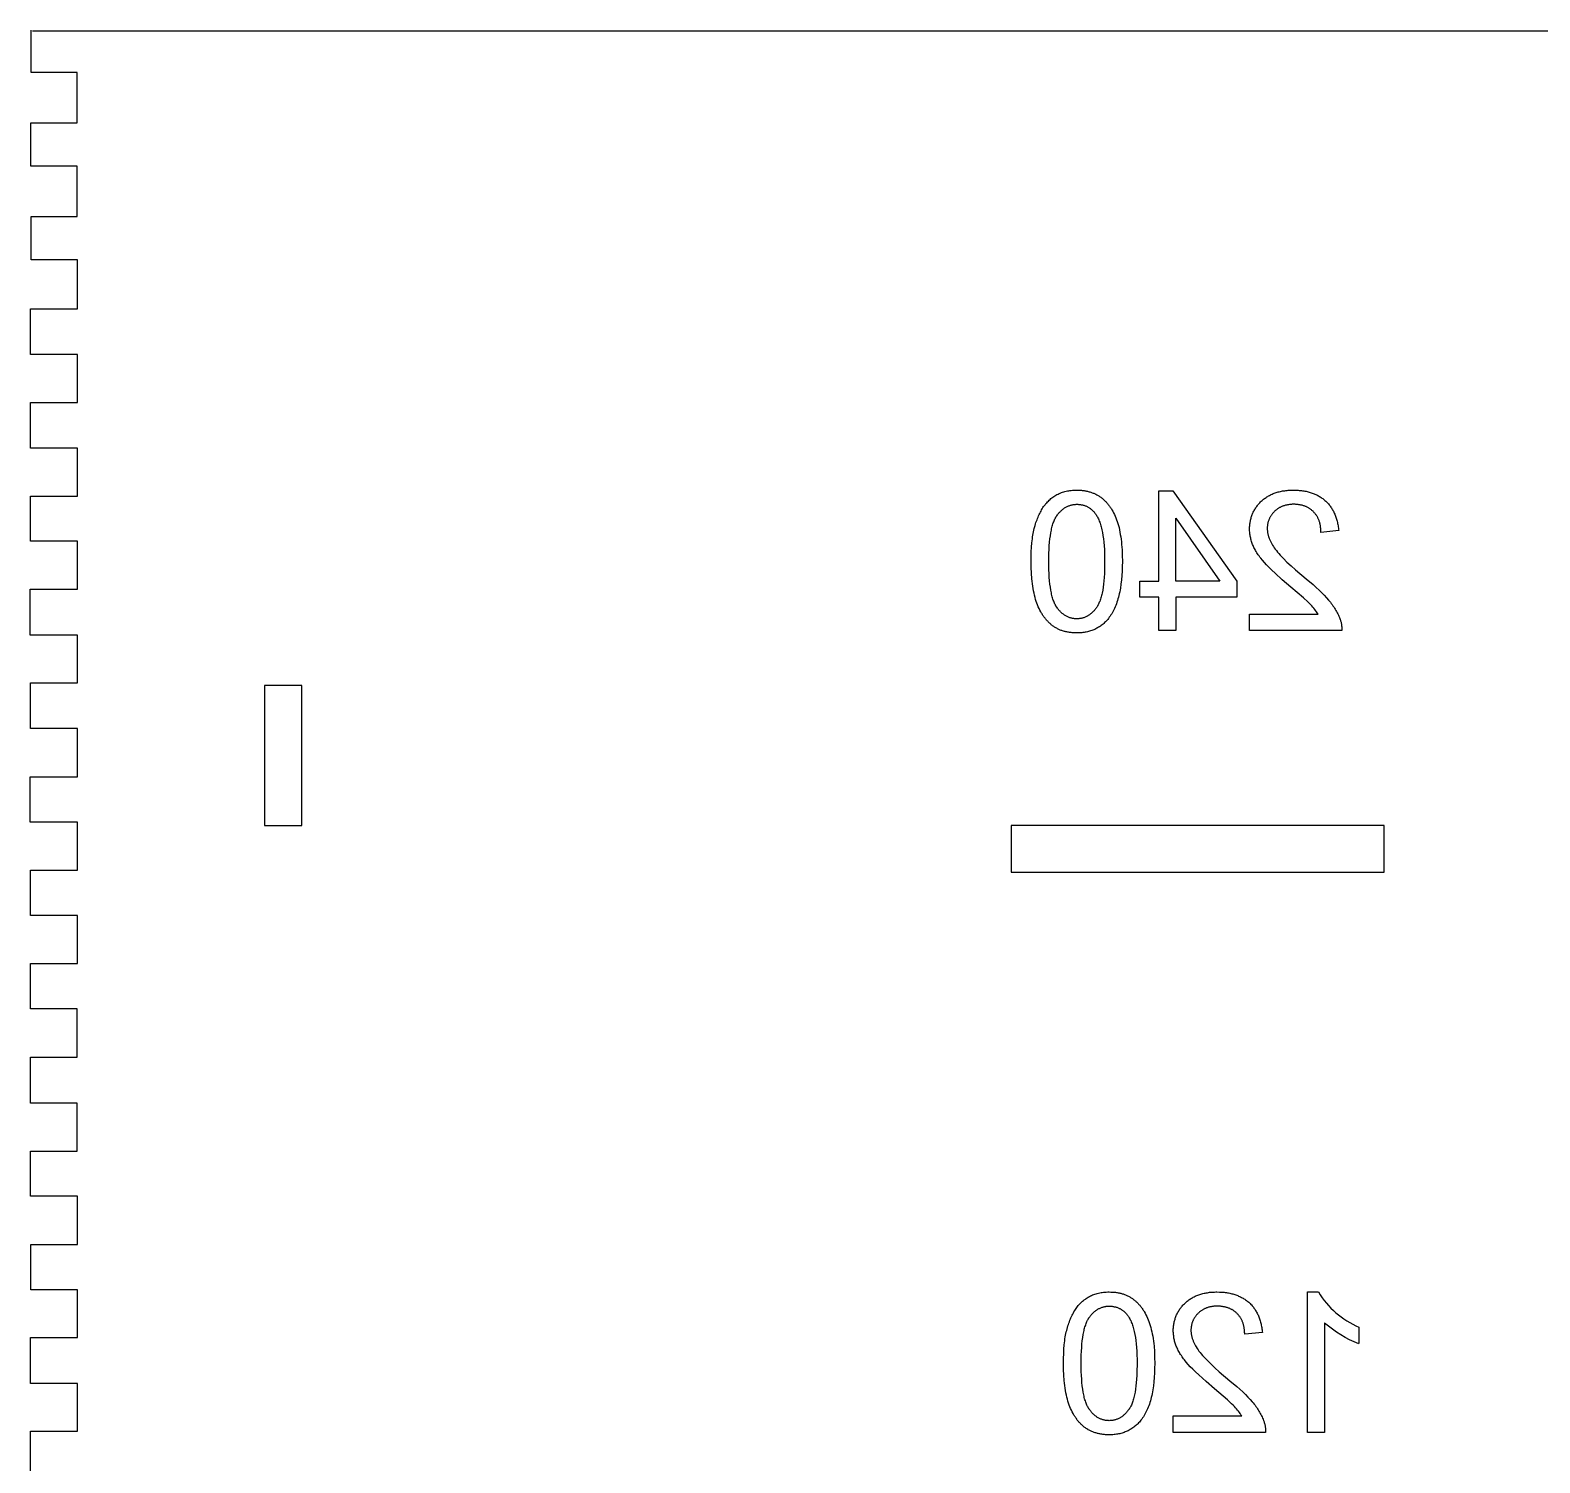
# Model space of a CAD drawing. Header units: millimetres. Extents: x -158 to 481, y -178 to 123.
# Drawn here: x -157.9 to 3.9, y -30.9 to 122.6 of the extents above; entities that cross this region are included whole.
import ezdxf

# ---------------------------------------------------------------- set-up
doc = ezdxf.new("R2010")
doc.units = ezdxf.units.MM
doc.layers.add('DEFAULT', color=7, linetype='Continuous')

msp = doc.modelspace()

# ---------------------------------------------------------------- linework, layer by layer
at = {"layer": 'DEFAULT'}
for p, q in [((-21, -27.66, 1.5), (-21, -12.61, 1.5)), ((-21, -12.61, 1.5), (-19.82, -12.61, 1.5)), ((-19.16, -15.94, 1.5), (-19.16, -27.66, 1.5)), ((-15.48, -16.38, 1.5), (-15.48, -18.15, 1.5)), ((-19.16, -27.66, 1.5), (-21, -27.66, 1.5))]:
    msp.add_line(p, q, dxfattribs=at)
for points in [[(-157.86, -32.47), (-157.86, -27.53), (-152.81, -27.53), (-152.81, -22.44), (-157.84, -22.44), (-157.84, -17.51), (-152.82, -17.51), (-152.82, -12.37), (-157.8, -12.37), (-157.8, -7.53), (-152.82, -7.53), (-152.82, -2.34), (-157.84, -2.34), (-157.84, 2.49), (-152.83, 2.49), (-152.83, 7.63), (-157.86, 7.63), (-157.86, 12.55), (-152.83, 12.55), (-152.83, 17.71), (-157.86, 17.71), (-157.86, 22.58), (-152.81, 22.58), (-152.81, 27.74), (-157.86, 27.74), (-157.86, 32.58), (-152.81, 32.58), (-152.81, 37.73), (-157.87, 37.73), (-157.87, 42.58), (-152.8, 42.58), (-152.8, 47.75), (-157.86, 47.75), (-157.86, 52.65), (-152.82, 52.65), (-152.82, 57.76), (-157.88, 57.76), (-157.88, 62.69), (-152.8, 62.69), (-152.8, 67.83), (-157.86, 67.83), (-157.86, 72.67), (-152.81, 72.67), (-152.81, 77.82), (-157.85, 77.82), (-157.85, 82.7), (-152.82, 82.7), (-152.82, 87.83), (-157.86, 87.83), (-157.86, 92.75), (-152.81, 92.75), (-152.81, 97.99), (-157.79, 97.99), (-157.79, 102.64), (-152.83, 102.64), (-152.83, 108.01), (-157.8, 108.01), (-157.8, 112.65), (-152.83, 112.65), (-152.83, 118.07), (-157.78, 118.07), (-157.78, 122.59)], [(97.19, 113.46), (92.34, 113.46), (92.34, 118.7), (97.32, 118.7), (97.31, 122.5), (-157.65, 122.5)]]:
    msp.add_lwpolyline(points, dxfattribs=at)
for points in [[(-40.83, 65.65), (-40.84, 65.13), (-40.86, 64.63), (-40.89, 64.15), (-40.93, 63.69), (-40.98, 63.24), (-41.04, 62.82), (-41.08, 62.61), (-41.12, 62.41), (-41.16, 62.21), (-41.2, 62.02), (-41.25, 61.83), (-41.3, 61.65), (-41.36, 61.47), (-41.41, 61.29), (-41.47, 61.12), (-41.53, 60.96), (-41.6, 60.8), (-41.67, 60.64), (-41.74, 60.49), (-41.81, 60.34), (-41.89, 60.2), (-41.97, 60.06), (-42.05, 59.93), (-42.14, 59.8), (-42.23, 59.68), (-42.32, 59.56), (-42.39, 59.46), (-42.47, 59.37), (-42.56, 59.28), (-42.64, 59.2), (-42.73, 59.11), (-42.81, 59.03), (-42.9, 58.95), (-42.99, 58.88), (-43.09, 58.81), (-43.18, 58.74), (-43.28, 58.67), (-43.38, 58.61), (-43.48, 58.55), (-43.58, 58.5), (-43.68, 58.44), (-43.79, 58.39), (-43.89, 58.35), (-44, 58.3), (-44.11, 58.26), (-44.23, 58.22), (-44.34, 58.19), (-44.46, 58.16), (-44.58, 58.13), (-44.7, 58.1), (-44.82, 58.08), (-44.94, 58.06), (-45.07, 58.04), (-45.19, 58.03), (-45.32, 58.02), (-45.45, 58.01), (-45.59, 58.01), (-45.72, 58.01), (-45.92, 58.01), (-46.02, 58.01), (-46.12, 58.02), (-46.22, 58.03), (-46.32, 58.04), (-46.41, 58.05), (-46.51, 58.06), (-46.6, 58.08), (-46.69, 58.09), (-46.79, 58.11), (-46.88, 58.13), (-46.97, 58.15), (-47.05, 58.17), (-47.14, 58.2), (-47.23, 58.23), (-47.31, 58.25), (-47.39, 58.28), (-47.48, 58.32), (-47.56, 58.35), (-47.64, 58.39), (-47.72, 58.42), (-47.79, 58.46), (-47.87, 58.5), (-47.95, 58.54), (-48.02, 58.59), (-48.1, 58.63), (-48.17, 58.68), (-48.24, 58.73), (-48.31, 58.78), (-48.38, 58.84), (-48.45, 58.89), (-48.51, 58.95), (-48.58, 59), (-48.64, 59.06), (-48.71, 59.12), (-48.77, 59.18), (-48.83, 59.25), (-48.89, 59.31), (-48.95, 59.38), (-49.01, 59.45), (-49.07, 59.51), (-49.12, 59.58), (-49.18, 59.66), (-49.23, 59.73), (-49.29, 59.8), (-49.34, 59.88), (-49.39, 59.96), (-49.44, 60.04), (-49.49, 60.12), (-49.58, 60.28), (-49.68, 60.45), (-49.76, 60.63), (-49.84, 60.81), (-49.92, 61), (-50, 61.19), (-50.07, 61.39), (-50.13, 61.6), (-50.19, 61.82), (-50.25, 62.04), (-50.3, 62.27), (-50.35, 62.51), (-50.4, 62.75), (-50.44, 63.01), (-50.47, 63.27), (-50.5, 63.54), (-50.53, 63.82), (-50.57, 64.4), (-50.6, 65.01), (-50.61, 65.65), (-50.6, 66.2), (-50.59, 66.71), (-50.56, 67.2), (-50.52, 67.65), (-50.48, 68.08), (-50.45, 68.29), (-50.42, 68.48), (-50.39, 68.67), (-50.35, 68.85), (-50.31, 69.03), (-50.27, 69.2), (-50.18, 69.52), (-50.14, 69.68), (-50.09, 69.83), (-50.04, 69.98), (-49.98, 70.13), (-49.93, 70.27), (-49.87, 70.41), (-49.81, 70.55), (-49.75, 70.68), (-49.69, 70.81), (-49.62, 70.94), (-49.55, 71.07), (-49.49, 71.19), (-49.41, 71.31), (-49.34, 71.43), (-49.27, 71.54), (-49.19, 71.65), (-49.11, 71.75), (-49.02, 71.86), (-48.94, 71.96), (-48.85, 72.05), (-48.76, 72.14), (-48.67, 72.23), (-48.57, 72.32), (-48.48, 72.4), (-48.38, 72.48), (-48.27, 72.56), (-48.17, 72.63), (-48.06, 72.7), (-47.95, 72.76), (-47.84, 72.83), (-47.72, 72.88), (-47.61, 72.94), (-47.49, 72.99), (-47.36, 73.04), (-47.24, 73.08), (-47.11, 73.12), (-46.98, 73.16), (-46.85, 73.19), (-46.72, 73.22), (-46.58, 73.24), (-46.45, 73.26), (-46.31, 73.28), (-46.16, 73.29), (-46.02, 73.3), (-45.87, 73.31), (-45.72, 73.31), (-45.52, 73.31), (-45.42, 73.3), (-45.32, 73.3), (-45.22, 73.29), (-45.13, 73.28), (-45.03, 73.27), (-44.94, 73.26), (-44.84, 73.24), (-44.75, 73.23), (-44.66, 73.21), (-44.57, 73.19), (-44.48, 73.17), (-44.4, 73.14), (-44.31, 73.12), (-44.22, 73.09), (-44.14, 73.06), (-44.06, 73.03), (-43.97, 73), (-43.89, 72.97), (-43.81, 72.93), (-43.74, 72.9), (-43.66, 72.86), (-43.58, 72.82), (-43.51, 72.78), (-43.43, 72.73), (-43.36, 72.69), (-43.28, 72.64), (-43.21, 72.59), (-43.14, 72.54), (-43.07, 72.49), (-43.01, 72.43), (-42.94, 72.38), (-42.87, 72.32), (-42.81, 72.26), (-42.75, 72.2), (-42.68, 72.14), (-42.62, 72.08), (-42.56, 72.01), (-42.5, 71.95), (-42.44, 71.88), (-42.38, 71.81), (-42.33, 71.74), (-42.27, 71.67), (-42.22, 71.6), (-42.16, 71.52), (-42.11, 71.45), (-42.06, 71.37), (-42.01, 71.29), (-41.96, 71.21), (-41.87, 71.04), (-41.77, 70.87), (-41.69, 70.7), (-41.6, 70.51), (-41.53, 70.33), (-41.45, 70.13), (-41.38, 69.93), (-41.31, 69.73), (-41.25, 69.51), (-41.19, 69.29), (-41.14, 69.06), (-41.09, 68.82), (-41.05, 68.57), (-41.01, 68.32), (-40.97, 68.05), (-40.94, 67.78), (-40.91, 67.5), (-40.87, 66.92), (-40.84, 66.3)], [(-35.09, 58.26), (-36.93, 58.26), (-36.93, 61.85), (-38.95, 61.85), (-38.95, 63.54), (-36.93, 63.54), (-36.93, 73.25), (-35.42, 73.25), (-28.58, 63.54), (-28.58, 61.85), (-35.09, 61.85)], [(-17.31, 58.26), (-27.21, 58.26), (-27.21, 60.03), (-19.86, 60.03), (-19.94, 60.15), (-20.03, 60.28), (-20.12, 60.4), (-20.21, 60.53), (-20.31, 60.65), (-20.41, 60.78), (-20.52, 60.9), (-20.64, 61.03), (-20.7, 61.09), (-20.78, 61.16), (-20.95, 61.33), (-21.41, 61.75), (-22.77, 62.91), (-23.69, 63.71), (-24.47, 64.41), (-24.8, 64.73), (-25.11, 65.03), (-25.37, 65.3), (-25.6, 65.55), (-25.81, 65.79), (-26, 66.03), (-26.09, 66.14), (-26.18, 66.26), (-26.26, 66.37), (-26.34, 66.49), (-26.41, 66.6), (-26.48, 66.72), (-26.55, 66.83), (-26.61, 66.94), (-26.67, 67.05), (-26.73, 67.16), (-26.78, 67.27), (-26.83, 67.38), (-26.87, 67.49), (-26.91, 67.6), (-26.95, 67.71), (-26.99, 67.82), (-27.02, 67.93), (-27.05, 68.04), (-27.08, 68.15), (-27.1, 68.26), (-27.12, 68.37), (-27.14, 68.48), (-27.16, 68.59), (-27.17, 68.7), (-27.18, 68.81), (-27.19, 68.93), (-27.19, 69.04), (-27.19, 69.15), (-27.19, 69.26), (-27.19, 69.37), (-27.18, 69.48), (-27.17, 69.58), (-27.16, 69.69), (-27.15, 69.79), (-27.13, 69.9), (-27.11, 70), (-27.09, 70.1), (-27.07, 70.2), (-27.04, 70.3), (-27.02, 70.4), (-26.99, 70.49), (-26.95, 70.59), (-26.92, 70.68), (-26.88, 70.78), (-26.84, 70.87), (-26.8, 70.96), (-26.75, 71.05), (-26.7, 71.14), (-26.65, 71.23), (-26.6, 71.31), (-26.54, 71.4), (-26.49, 71.48), (-26.43, 71.56), (-26.36, 71.65), (-26.3, 71.73), (-26.23, 71.81), (-26.16, 71.89), (-26.09, 71.96), (-26.01, 72.04), (-25.94, 72.12), (-25.86, 72.19), (-25.78, 72.26), (-25.69, 72.33), (-25.61, 72.4), (-25.52, 72.46), (-25.43, 72.52), (-25.34, 72.58), (-25.25, 72.64), (-25.16, 72.69), (-25.06, 72.75), (-24.96, 72.8), (-24.87, 72.84), (-24.77, 72.89), (-24.66, 72.93), (-24.56, 72.97), (-24.45, 73.01), (-24.35, 73.05), (-24.24, 73.08), (-24.13, 73.11), (-24.01, 73.14), (-23.9, 73.17), (-23.78, 73.2), (-23.66, 73.22), (-23.54, 73.24), (-23.42, 73.25), (-23.3, 73.27), (-23.17, 73.28), (-23.05, 73.29), (-22.92, 73.3), (-22.79, 73.31), (-22.65, 73.31), (-22.52, 73.31), (-22.26, 73.31), (-22.13, 73.3), (-22, 73.29), (-21.87, 73.28), (-21.75, 73.27), (-21.63, 73.26), (-21.51, 73.24), (-21.39, 73.22), (-21.27, 73.2), (-21.15, 73.18), (-21.04, 73.16), (-20.93, 73.13), (-20.82, 73.1), (-20.71, 73.07), (-20.6, 73.03), (-20.5, 73), (-20.39, 72.96), (-20.29, 72.92), (-20.19, 72.88), (-20.09, 72.83), (-19.99, 72.79), (-19.9, 72.74), (-19.8, 72.69), (-19.71, 72.63), (-19.62, 72.58), (-19.53, 72.52), (-19.45, 72.46), (-19.36, 72.4), (-19.28, 72.34), (-19.2, 72.27), (-19.12, 72.2), (-19.04, 72.13), (-18.96, 72.06), (-18.89, 71.99), (-18.82, 71.91), (-18.75, 71.83), (-18.68, 71.75), (-18.61, 71.67), (-18.55, 71.58), (-18.49, 71.5), (-18.43, 71.41), (-18.37, 71.32), (-18.32, 71.23), (-18.26, 71.13), (-18.21, 71.04), (-18.16, 70.94), (-18.12, 70.84), (-18.07, 70.74), (-18.03, 70.64), (-17.99, 70.53), (-17.95, 70.42), (-17.91, 70.31), (-17.88, 70.2), (-17.85, 70.09), (-17.82, 69.97), (-17.79, 69.85), (-17.76, 69.73), (-17.74, 69.61), (-17.72, 69.49), (-17.7, 69.36), (-17.68, 69.24), (-17.67, 69.11), (-17.65, 68.98), (-19.55, 68.78), (-19.55, 68.87), (-19.55, 68.96), (-19.55, 69.04), (-19.56, 69.13), (-19.57, 69.21), (-19.58, 69.29), (-19.59, 69.37), (-19.6, 69.45), (-19.61, 69.53), (-19.63, 69.6), (-19.65, 69.68), (-19.66, 69.75), (-19.68, 69.83), (-19.7, 69.9), (-19.73, 69.97), (-19.75, 70.04), (-19.78, 70.11), (-19.81, 70.18), (-19.83, 70.24), (-19.87, 70.31), (-19.9, 70.37), (-19.93, 70.43), (-19.97, 70.49), (-20, 70.55), (-20.04, 70.61), (-20.08, 70.67), (-20.12, 70.73), (-20.17, 70.78), (-20.21, 70.84), (-20.26, 70.89), (-20.3, 70.94), (-20.35, 70.99), (-20.4, 71.04), (-20.45, 71.09), (-20.51, 71.13), (-20.56, 71.18), (-20.62, 71.22), (-20.67, 71.26), (-20.73, 71.3), (-20.79, 71.34), (-20.84, 71.38), (-20.9, 71.41), (-20.96, 71.44), (-21.03, 71.48), (-21.09, 71.51), (-21.15, 71.54), (-21.22, 71.56), (-21.28, 71.59), (-21.35, 71.61), (-21.42, 71.64), (-21.49, 71.66), (-21.56, 71.68), (-21.63, 71.69), (-21.7, 71.71), (-21.77, 71.73), (-21.85, 71.74), (-21.92, 71.75), (-22, 71.76), (-22.08, 71.77), (-22.16, 71.78), (-22.24, 71.78), (-22.32, 71.79), (-22.4, 71.79), (-22.48, 71.79), (-22.56, 71.79), (-22.64, 71.79), (-22.71, 71.78), (-22.79, 71.78), (-22.86, 71.77), (-22.93, 71.76), (-23.01, 71.75), (-23.08, 71.74), (-23.15, 71.73), (-23.22, 71.71), (-23.29, 71.7), (-23.36, 71.68), (-23.42, 71.66), (-23.49, 71.64), (-23.55, 71.62), (-23.62, 71.6), (-23.68, 71.58), (-23.74, 71.55), (-23.81, 71.52), (-23.87, 71.49), (-23.93, 71.46), (-23.98, 71.43), (-24.04, 71.4), (-24.1, 71.37), (-24.15, 71.33), (-24.21, 71.29), (-24.26, 71.25), (-24.32, 71.21), (-24.37, 71.17), (-24.42, 71.13), (-24.47, 71.08), (-24.52, 71.04), (-24.57, 70.99), (-24.61, 70.94), (-24.66, 70.89), (-24.7, 70.84), (-24.75, 70.79), (-24.79, 70.74), (-24.82, 70.69), (-24.86, 70.64), (-24.9, 70.59), (-24.93, 70.53), (-24.97, 70.48), (-25, 70.42), (-25.03, 70.37), (-25.05, 70.31), (-25.08, 70.26), (-25.11, 70.2), (-25.13, 70.14), (-25.15, 70.08), (-25.17, 70.02), (-25.19, 69.96), (-25.21, 69.9), (-25.23, 69.84), (-25.24, 69.78), (-25.25, 69.72), (-25.26, 69.65), (-25.27, 69.59), (-25.28, 69.52), (-25.29, 69.46), (-25.3, 69.39), (-25.3, 69.33), (-25.3, 69.26), (-25.3, 69.19), (-25.3, 69.13), (-25.3, 69.06), (-25.29, 68.99), (-25.29, 68.93), (-25.28, 68.86), (-25.27, 68.8), (-25.26, 68.73), (-25.25, 68.66), (-25.23, 68.59), (-25.22, 68.53), (-25.2, 68.46), (-25.18, 68.39), (-25.16, 68.32), (-25.14, 68.25), (-25.11, 68.19), (-25.09, 68.12), (-25.06, 68.05), (-25.03, 67.98), (-25, 67.91), (-24.97, 67.84), (-24.93, 67.77), (-24.9, 67.7), (-24.82, 67.55), (-24.73, 67.41), (-24.64, 67.27), (-24.55, 67.12), (-24.44, 66.98), (-24.33, 66.83), (-24.2, 66.67), (-24.07, 66.51), (-23.91, 66.34), (-23.75, 66.16), (-23.58, 65.98), (-23.19, 65.6), (-22.75, 65.19), (-22.26, 64.75), (-21.14, 63.8), (-20.4, 63.18), (-20.06, 62.88), (-19.75, 62.59), (-19.46, 62.31), (-19.2, 62.04), (-18.95, 61.78), (-18.73, 61.53), (-18.63, 61.41), (-18.53, 61.29), (-18.44, 61.16), (-18.34, 61.04), (-18.26, 60.92), (-18.17, 60.79), (-18.09, 60.67), (-18.01, 60.54), (-17.94, 60.42), (-17.87, 60.29), (-17.8, 60.17), (-17.74, 60.04), (-17.68, 59.92), (-17.62, 59.79), (-17.57, 59.67), (-17.52, 59.54), (-17.49, 59.46), (-17.47, 59.38), (-17.44, 59.31), (-17.42, 59.23), (-17.4, 59.15), (-17.38, 59.07), (-17.36, 58.99), (-17.35, 58.91), (-17.34, 58.83), (-17.33, 58.75), (-17.32, 58.67), (-17.31, 58.59), (-17.31, 58.51), (-17.3, 58.43), (-17.3, 58.34)], [(-42.73, 65.65), (-42.74, 64.77), (-42.76, 64.36), (-42.78, 63.96), (-42.81, 63.59), (-42.85, 63.23), (-42.89, 62.9), (-42.94, 62.58), (-43, 62.28), (-43.03, 62.14), (-43.06, 62), (-43.1, 61.87), (-43.13, 61.75), (-43.17, 61.62), (-43.21, 61.51), (-43.25, 61.39), (-43.3, 61.29), (-43.34, 61.18), (-43.39, 61.08), (-43.41, 61.04), (-43.43, 60.99), (-43.46, 60.95), (-43.48, 60.9), (-43.51, 60.86), (-43.54, 60.82), (-43.56, 60.78), (-43.59, 60.74), (-43.64, 60.67), (-43.7, 60.59), (-43.75, 60.52), (-43.81, 60.45), (-43.87, 60.39), (-43.93, 60.33), (-43.99, 60.26), (-44.05, 60.21), (-44.11, 60.15), (-44.17, 60.1), (-44.23, 60.04), (-44.29, 60), (-44.36, 59.95), (-44.42, 59.91), (-44.49, 59.86), (-44.55, 59.82), (-44.62, 59.79), (-44.69, 59.75), (-44.76, 59.72), (-44.83, 59.69), (-44.9, 59.66), (-44.97, 59.64), (-45.04, 59.62), (-45.11, 59.59), (-45.19, 59.58), (-45.26, 59.56), (-45.33, 59.55), (-45.41, 59.54), (-45.49, 59.53), (-45.56, 59.52), (-45.64, 59.52), (-45.72, 59.52), (-45.8, 59.52), (-45.88, 59.52), (-45.96, 59.53), (-46.03, 59.54), (-46.11, 59.55), (-46.18, 59.56), (-46.26, 59.58), (-46.33, 59.6), (-46.4, 59.62), (-46.47, 59.64), (-46.55, 59.66), (-46.62, 59.69), (-46.68, 59.72), (-46.75, 59.75), (-46.82, 59.79), (-46.89, 59.83), (-46.95, 59.86), (-47.02, 59.91), (-47.08, 59.95), (-47.15, 60), (-47.21, 60.05), (-47.27, 60.1), (-47.34, 60.15), (-47.4, 60.21), (-47.46, 60.27), (-47.51, 60.33), (-47.57, 60.39), (-47.63, 60.46), (-47.69, 60.53), (-47.74, 60.6), (-47.8, 60.67), (-47.85, 60.75), (-47.88, 60.78), (-47.91, 60.82), (-47.93, 60.87), (-47.96, 60.91), (-47.98, 60.95), (-48.01, 61), (-48.03, 61.04), (-48.06, 61.09), (-48.1, 61.19), (-48.15, 61.29), (-48.19, 61.4), (-48.23, 61.51), (-48.27, 61.63), (-48.31, 61.75), (-48.34, 61.88), (-48.38, 62.01), (-48.41, 62.15), (-48.44, 62.29), (-48.5, 62.59), (-48.55, 62.9), (-48.6, 63.24), (-48.63, 63.59), (-48.66, 63.97), (-48.69, 64.36), (-48.7, 64.77), (-48.72, 65.65), (-48.7, 66.54), (-48.69, 66.95), (-48.66, 67.35), (-48.63, 67.72), (-48.6, 68.08), (-48.55, 68.42), (-48.5, 68.73), (-48.44, 69.03), (-48.41, 69.17), (-48.38, 69.31), (-48.34, 69.44), (-48.31, 69.57), (-48.27, 69.69), (-48.23, 69.81), (-48.19, 69.92), (-48.15, 70.03), (-48.1, 70.13), (-48.06, 70.23), (-48.03, 70.28), (-48.01, 70.32), (-47.98, 70.37), (-47.96, 70.41), (-47.93, 70.45), (-47.91, 70.49), (-47.88, 70.53), (-47.85, 70.57), (-47.8, 70.65), (-47.74, 70.72), (-47.69, 70.79), (-47.63, 70.86), (-47.57, 70.92), (-47.51, 70.99), (-47.45, 71.05), (-47.39, 71.1), (-47.33, 71.16), (-47.27, 71.21), (-47.21, 71.26), (-47.15, 71.31), (-47.08, 71.36), (-47.02, 71.4), (-46.95, 71.44), (-46.88, 71.48), (-46.82, 71.52), (-46.75, 71.56), (-46.68, 71.59), (-46.61, 71.62), (-46.54, 71.64), (-46.46, 71.67), (-46.39, 71.69), (-46.32, 71.71), (-46.24, 71.73), (-46.17, 71.75), (-46.09, 71.76), (-46.02, 71.77), (-45.94, 71.78), (-45.86, 71.78), (-45.78, 71.79), (-45.7, 71.79), (-45.62, 71.79), (-45.54, 71.78), (-45.47, 71.78), (-45.39, 71.77), (-45.32, 71.76), (-45.24, 71.75), (-45.17, 71.74), (-45.1, 71.72), (-45.03, 71.7), (-44.96, 71.68), (-44.89, 71.66), (-44.82, 71.64), (-44.75, 71.61), (-44.69, 71.58), (-44.62, 71.55), (-44.56, 71.52), (-44.5, 71.49), (-44.44, 71.45), (-44.38, 71.41), (-44.32, 71.37), (-44.26, 71.33), (-44.2, 71.28), (-44.14, 71.23), (-44.09, 71.18), (-44.03, 71.13), (-43.98, 71.08), (-43.93, 71.02), (-43.87, 70.97), (-43.82, 70.91), (-43.77, 70.84), (-43.72, 70.78), (-43.68, 70.71), (-43.65, 70.67), (-43.62, 70.63), (-43.59, 70.58), (-43.56, 70.53), (-43.51, 70.44), (-43.45, 70.34), (-43.4, 70.23), (-43.35, 70.12), (-43.31, 70), (-43.26, 69.88), (-43.22, 69.76), (-43.17, 69.63), (-43.13, 69.5), (-43.1, 69.36), (-43.06, 69.22), (-43.03, 69.07), (-42.96, 68.76), (-42.91, 68.44), (-42.86, 68.1), (-42.82, 67.73), (-42.78, 67.35), (-42.76, 66.96), (-42.74, 66.54), (-42.73, 66.11)], [(-35.09, 63.54), (-35.09, 70.3), (-30.39, 63.54)], [(-37.36, -20.27), (-37.37, -20.79), (-37.39, -21.29), (-37.42, -21.77), (-37.46, -22.24), (-37.51, -22.68), (-37.57, -23.11), (-37.61, -23.31), (-37.65, -23.52), (-37.69, -23.71), (-37.74, -23.91), (-37.78, -24.09), (-37.83, -24.28), (-37.89, -24.46), (-37.94, -24.63), (-38, -24.8), (-38.07, -24.97), (-38.13, -25.13), (-38.2, -25.28), (-38.27, -25.43), (-38.34, -25.58), (-38.42, -25.72), (-38.5, -25.86), (-38.58, -25.99), (-38.67, -26.12), (-38.76, -26.25), (-38.85, -26.36), (-38.93, -26.46), (-39.01, -26.55), (-39.09, -26.64), (-39.17, -26.73), (-39.26, -26.81), (-39.34, -26.89), (-39.43, -26.97), (-39.52, -27.04), (-39.62, -27.12), (-39.71, -27.18), (-39.81, -27.25), (-39.91, -27.31), (-40.01, -27.37), (-40.11, -27.43), (-40.21, -27.48), (-40.32, -27.53), (-40.42, -27.58), (-40.53, -27.62), (-40.64, -27.66), (-40.76, -27.7), (-40.87, -27.74), (-40.99, -27.77), (-41.11, -27.8), (-41.23, -27.82), (-41.35, -27.84), (-41.47, -27.86), (-41.6, -27.88), (-41.72, -27.89), (-41.85, -27.91), (-41.98, -27.91), (-42.12, -27.92), (-42.25, -27.92), (-42.46, -27.92), (-42.56, -27.91), (-42.65, -27.91), (-42.75, -27.9), (-42.85, -27.89), (-42.94, -27.88), (-43.04, -27.86), (-43.13, -27.85), (-43.23, -27.83), (-43.32, -27.81), (-43.41, -27.79), (-43.5, -27.77), (-43.58, -27.75), (-43.67, -27.72), (-43.76, -27.7), (-43.84, -27.67), (-43.92, -27.64), (-44.01, -27.61), (-44.09, -27.57), (-44.17, -27.54), (-44.25, -27.5), (-44.33, -27.46), (-44.4, -27.42), (-44.48, -27.38), (-44.55, -27.34), (-44.63, -27.29), (-44.7, -27.24), (-44.77, -27.19), (-44.84, -27.14), (-44.91, -27.09), (-44.98, -27.03), (-45.04, -26.98), (-45.11, -26.92), (-45.17, -26.86), (-45.24, -26.8), (-45.3, -26.74), (-45.36, -26.68), (-45.42, -26.61), (-45.48, -26.55), (-45.54, -26.48), (-45.6, -26.41), (-45.66, -26.34), (-45.71, -26.27), (-45.76, -26.19), (-45.82, -26.12), (-45.87, -26.04), (-45.92, -25.97), (-45.97, -25.89), (-46.02, -25.81), (-46.12, -25.64), (-46.21, -25.47), (-46.29, -25.29), (-46.38, -25.11), (-46.45, -24.92), (-46.53, -24.73), (-46.6, -24.53), (-46.66, -24.32), (-46.72, -24.11), (-46.78, -23.89), (-46.83, -23.66), (-46.88, -23.42), (-46.93, -23.17), (-46.97, -22.92), (-47, -22.65), (-47.04, -22.38), (-47.06, -22.11), (-47.11, -21.53), (-47.13, -20.91), (-47.14, -20.27), (-47.13, -19.73), (-47.12, -19.21), (-47.09, -18.73), (-47.06, -18.27), (-47.01, -17.84), (-46.98, -17.64), (-46.95, -17.44), (-46.92, -17.25), (-46.88, -17.07), (-46.84, -16.9), (-46.8, -16.73), (-46.71, -16.41), (-46.67, -16.25), (-46.62, -16.1), (-46.57, -15.95), (-46.51, -15.8), (-46.46, -15.65), (-46.4, -15.51), (-46.34, -15.38), (-46.28, -15.24), (-46.22, -15.11), (-46.15, -14.98), (-46.08, -14.86), (-46.02, -14.73), (-45.94, -14.61), (-45.87, -14.5), (-45.8, -14.39), (-45.72, -14.28), (-45.64, -14.17), (-45.56, -14.07), (-45.47, -13.97), (-45.38, -13.87), (-45.29, -13.78), (-45.2, -13.69), (-45.1, -13.61), (-45.01, -13.52), (-44.91, -13.44), (-44.8, -13.37), (-44.7, -13.3), (-44.59, -13.23), (-44.48, -13.16), (-44.37, -13.1), (-44.25, -13.04), (-44.14, -12.98), (-44.02, -12.93), (-43.89, -12.89), (-43.77, -12.84), (-43.64, -12.8), (-43.52, -12.77), (-43.38, -12.73), (-43.25, -12.71), (-43.12, -12.68), (-42.98, -12.66), (-42.84, -12.64), (-42.69, -12.63), (-42.55, -12.62), (-42.4, -12.61), (-42.25, -12.61), (-42.05, -12.62), (-41.95, -12.62), (-41.85, -12.63), (-41.75, -12.63), (-41.66, -12.64), (-41.56, -12.65), (-41.47, -12.67), (-41.38, -12.68), (-41.28, -12.7), (-41.19, -12.72), (-41.1, -12.74), (-41.01, -12.76), (-40.93, -12.78), (-40.84, -12.81), (-40.76, -12.83), (-40.67, -12.86), (-40.59, -12.89), (-40.51, -12.92), (-40.42, -12.96), (-40.34, -12.99), (-40.27, -13.03), (-40.19, -13.07), (-40.11, -13.11), (-40.04, -13.15), (-39.96, -13.19), (-39.89, -13.24), (-39.82, -13.29), (-39.74, -13.33), (-39.67, -13.39), (-39.61, -13.44), (-39.54, -13.49), (-39.47, -13.55), (-39.4, -13.6), (-39.34, -13.66), (-39.28, -13.72), (-39.21, -13.78), (-39.15, -13.85), (-39.09, -13.91), (-39.03, -13.98), (-38.97, -14.04), (-38.91, -14.11), (-38.86, -14.18), (-38.8, -14.26), (-38.75, -14.33), (-38.7, -14.4), (-38.64, -14.48), (-38.59, -14.56), (-38.54, -14.64), (-38.49, -14.72), (-38.4, -14.88), (-38.31, -15.05), (-38.22, -15.23), (-38.14, -15.41), (-38.06, -15.6), (-37.98, -15.79), (-37.91, -15.99), (-37.85, -16.2), (-37.78, -16.41), (-37.73, -16.64), (-37.67, -16.87), (-37.62, -17.11), (-37.58, -17.35), (-37.54, -17.61), (-37.5, -17.87), (-37.47, -18.14), (-37.44, -18.42), (-37.4, -19.01), (-37.37, -19.62)], [(-25.48, -27.66), (-35.39, -27.66), (-35.39, -25.89), (-28.04, -25.89), (-28.12, -25.77), (-28.2, -25.64), (-28.29, -25.52), (-28.39, -25.39), (-28.49, -25.27), (-28.59, -25.15), (-28.7, -25.02), (-28.82, -24.9), (-28.88, -24.83), (-28.95, -24.76), (-29.13, -24.59), (-29.58, -24.18), (-30.94, -23.01), (-31.86, -22.22), (-32.64, -21.51), (-32.98, -21.19), (-33.28, -20.9), (-33.55, -20.62), (-33.78, -20.37), (-33.99, -20.13), (-34.18, -19.9), (-34.27, -19.78), (-34.35, -19.67), (-34.43, -19.55), (-34.51, -19.43), (-34.59, -19.32), (-34.66, -19.21), (-34.72, -19.1), (-34.79, -18.98), (-34.85, -18.87), (-34.9, -18.76), (-34.95, -18.65), (-35, -18.54), (-35.05, -18.43), (-35.09, -18.33), (-35.13, -18.22), (-35.16, -18.11), (-35.2, -18), (-35.23, -17.89), (-35.25, -17.78), (-35.28, -17.67), (-35.3, -17.56), (-35.32, -17.44), (-35.33, -17.33), (-35.35, -17.22), (-35.36, -17.11), (-35.36, -17), (-35.37, -16.89), (-35.37, -16.77), (-35.37, -16.66), (-35.37, -16.56), (-35.36, -16.45), (-35.35, -16.34), (-35.34, -16.24), (-35.33, -16.13), (-35.31, -16.03), (-35.29, -15.93), (-35.27, -15.82), (-35.25, -15.72), (-35.22, -15.63), (-35.19, -15.53), (-35.16, -15.43), (-35.13, -15.34), (-35.09, -15.24), (-35.06, -15.15), (-35.02, -15.06), (-34.97, -14.97), (-34.93, -14.88), (-34.88, -14.79), (-34.83, -14.7), (-34.78, -14.61), (-34.72, -14.53), (-34.66, -14.44), (-34.6, -14.36), (-34.54, -14.28), (-34.48, -14.2), (-34.41, -14.12), (-34.34, -14.04), (-34.27, -13.96), (-34.19, -13.88), (-34.11, -13.81), (-34.03, -13.74), (-33.95, -13.66), (-33.87, -13.59), (-33.78, -13.53), (-33.7, -13.46), (-33.61, -13.4), (-33.52, -13.34), (-33.43, -13.29), (-33.33, -13.23), (-33.24, -13.18), (-33.14, -13.13), (-33.04, -13.08), (-32.94, -13.03), (-32.84, -12.99), (-32.74, -12.95), (-32.63, -12.91), (-32.52, -12.88), (-32.41, -12.84), (-32.3, -12.81), (-32.19, -12.78), (-32.07, -12.75), (-31.96, -12.73), (-31.84, -12.71), (-31.72, -12.69), (-31.6, -12.67), (-31.48, -12.65), (-31.35, -12.64), (-31.22, -12.63), (-31.09, -12.62), (-30.96, -12.62), (-30.83, -12.61), (-30.7, -12.61), (-30.43, -12.62), (-30.3, -12.62), (-30.18, -12.63), (-30.05, -12.64), (-29.93, -12.65), (-29.8, -12.67), (-29.68, -12.68), (-29.56, -12.7), (-29.45, -12.72), (-29.33, -12.74), (-29.22, -12.77), (-29.1, -12.8), (-28.99, -12.82), (-28.89, -12.86), (-28.78, -12.89), (-28.67, -12.93), (-28.57, -12.96), (-28.47, -13), (-28.37, -13.05), (-28.27, -13.09), (-28.17, -13.14), (-28.07, -13.19), (-27.98, -13.24), (-27.89, -13.29), (-27.8, -13.34), (-27.71, -13.4), (-27.62, -13.46), (-27.54, -13.52), (-27.45, -13.59), (-27.37, -13.65), (-27.29, -13.72), (-27.21, -13.79), (-27.14, -13.86), (-27.06, -13.94), (-26.99, -14.01), (-26.92, -14.09), (-26.86, -14.17), (-26.79, -14.26), (-26.73, -14.34), (-26.66, -14.43), (-26.61, -14.51), (-26.55, -14.6), (-26.49, -14.7), (-26.44, -14.79), (-26.39, -14.89), (-26.34, -14.98), (-26.29, -15.08), (-26.25, -15.18), (-26.21, -15.29), (-26.17, -15.39), (-26.13, -15.5), (-26.09, -15.61), (-26.06, -15.72), (-26.02, -15.84), (-25.99, -15.95), (-25.97, -16.07), (-25.94, -16.19), (-25.92, -16.31), (-25.9, -16.43), (-25.88, -16.56), (-25.86, -16.69), (-25.84, -16.82), (-25.83, -16.95), (-27.72, -17.14), (-27.72, -17.05), (-27.73, -16.97), (-27.73, -16.88), (-27.74, -16.8), (-27.74, -16.72), (-27.75, -16.63), (-27.76, -16.55), (-27.78, -16.47), (-27.79, -16.4), (-27.81, -16.32), (-27.82, -16.24), (-27.84, -16.17), (-27.86, -16.1), (-27.88, -16.02), (-27.9, -15.95), (-27.93, -15.88), (-27.96, -15.82), (-27.98, -15.75), (-28.01, -15.68), (-28.04, -15.62), (-28.07, -15.55), (-28.11, -15.49), (-28.14, -15.43), (-28.18, -15.37), (-28.22, -15.31), (-28.26, -15.25), (-28.3, -15.2), (-28.34, -15.14), (-28.39, -15.09), (-28.43, -15.04), (-28.48, -14.98), (-28.53, -14.93), (-28.58, -14.88), (-28.63, -14.84), (-28.68, -14.79), (-28.74, -14.75), (-28.79, -14.7), (-28.85, -14.66), (-28.9, -14.62), (-28.96, -14.58), (-29.02, -14.55), (-29.08, -14.51), (-29.14, -14.48), (-29.2, -14.45), (-29.27, -14.42), (-29.33, -14.39), (-29.39, -14.36), (-29.46, -14.34), (-29.53, -14.31), (-29.6, -14.29), (-29.66, -14.27), (-29.73, -14.25), (-29.81, -14.23), (-29.88, -14.21), (-29.95, -14.2), (-30.03, -14.19), (-30.1, -14.17), (-30.18, -14.16), (-30.25, -14.16), (-30.33, -14.15), (-30.41, -14.14), (-30.49, -14.14), (-30.57, -14.14), (-30.66, -14.14), (-30.73, -14.14), (-30.81, -14.14), (-30.89, -14.14), (-30.96, -14.15), (-31.04, -14.15), (-31.11, -14.16), (-31.18, -14.17), (-31.26, -14.18), (-31.33, -14.2), (-31.4, -14.21), (-31.47, -14.22), (-31.53, -14.24), (-31.6, -14.26), (-31.67, -14.28), (-31.73, -14.3), (-31.8, -14.32), (-31.86, -14.35), (-31.92, -14.37), (-31.98, -14.4), (-32.04, -14.43), (-32.1, -14.46), (-32.16, -14.49), (-32.22, -14.52), (-32.28, -14.56), (-32.33, -14.59), (-32.39, -14.63), (-32.44, -14.67), (-32.49, -14.71), (-32.55, -14.75), (-32.6, -14.8), (-32.65, -14.84), (-32.7, -14.89), (-32.74, -14.93), (-32.79, -14.98), (-32.84, -15.03), (-32.88, -15.08), (-32.92, -15.13), (-32.96, -15.18), (-33, -15.23), (-33.04, -15.28), (-33.07, -15.34), (-33.11, -15.39), (-33.14, -15.44), (-33.17, -15.5), (-33.2, -15.55), (-33.23, -15.61), (-33.26, -15.67), (-33.28, -15.72), (-33.31, -15.78), (-33.33, -15.84), (-33.35, -15.9), (-33.37, -15.96), (-33.39, -16.02), (-33.4, -16.08), (-33.42, -16.14), (-33.43, -16.21), (-33.44, -16.27), (-33.45, -16.33), (-33.46, -16.4), (-33.47, -16.46), (-33.47, -16.53), (-33.48, -16.6), (-33.48, -16.66), (-33.48, -16.73), (-33.48, -16.8), (-33.48, -16.86), (-33.47, -16.93), (-33.47, -17), (-33.46, -17.06), (-33.45, -17.13), (-33.44, -17.2), (-33.43, -17.26), (-33.41, -17.33), (-33.4, -17.4), (-33.38, -17.47), (-33.36, -17.53), (-33.34, -17.6), (-33.31, -17.67), (-33.29, -17.74), (-33.26, -17.81), (-33.24, -17.88), (-33.21, -17.95), (-33.18, -18.02), (-33.14, -18.09), (-33.11, -18.16), (-33.07, -18.23), (-33, -18.37), (-32.91, -18.51), (-32.82, -18.66), (-32.72, -18.8), (-32.62, -18.95), (-32.51, -19.1), (-32.38, -19.25), (-32.24, -19.42), (-32.09, -19.58), (-31.93, -19.76), (-31.75, -19.94), (-31.36, -20.33), (-30.93, -20.74), (-30.44, -21.17), (-29.32, -22.12), (-28.58, -22.75), (-28.24, -23.04), (-27.93, -23.33), (-27.64, -23.61), (-27.37, -23.88), (-27.13, -24.14), (-26.91, -24.39), (-26.81, -24.51), (-26.71, -24.64), (-26.61, -24.76), (-26.52, -24.88), (-26.43, -25.01), (-26.35, -25.13), (-26.27, -25.26), (-26.19, -25.38), (-26.12, -25.51), (-26.05, -25.63), (-25.98, -25.76), (-25.92, -25.88), (-25.86, -26.01), (-25.8, -26.13), (-25.75, -26.26), (-25.7, -26.39), (-25.67, -26.46), (-25.64, -26.54), (-25.62, -26.62), (-25.6, -26.7), (-25.58, -26.77), (-25.56, -26.85), (-25.54, -26.93), (-25.53, -27.01), (-25.51, -27.09), (-25.5, -27.17), (-25.5, -27.25), (-25.49, -27.33), (-25.48, -27.42), (-25.48, -27.5), (-25.48, -27.58)], [(-39.26, -20.27), (-39.27, -21.16), (-39.29, -21.57), (-39.31, -21.96), (-39.34, -22.34), (-39.38, -22.69), (-39.42, -23.03), (-39.47, -23.34), (-39.53, -23.64), (-39.56, -23.78), (-39.59, -23.92), (-39.63, -24.05), (-39.66, -24.18), (-39.7, -24.3), (-39.74, -24.42), (-39.78, -24.53), (-39.83, -24.64), (-39.87, -24.74), (-39.92, -24.84), (-39.94, -24.89), (-39.97, -24.93), (-39.99, -24.98), (-40.02, -25.02), (-40.04, -25.06), (-40.07, -25.11), (-40.09, -25.15), (-40.12, -25.18), (-40.17, -25.26), (-40.23, -25.33), (-40.29, -25.4), (-40.34, -25.47), (-40.4, -25.54), (-40.46, -25.6), (-40.52, -25.66), (-40.58, -25.72), (-40.64, -25.77), (-40.7, -25.83), (-40.76, -25.88), (-40.82, -25.93), (-40.89, -25.98), (-40.95, -26.02), (-41.02, -26.06), (-41.08, -26.1), (-41.15, -26.14), (-41.22, -26.17), (-41.29, -26.2), (-41.36, -26.23), (-41.43, -26.26), (-41.5, -26.29), (-41.57, -26.31), (-41.64, -26.33), (-41.72, -26.35), (-41.79, -26.36), (-41.87, -26.38), (-41.94, -26.39), (-42.02, -26.4), (-42.09, -26.4), (-42.17, -26.4), (-42.25, -26.41), (-42.33, -26.4), (-42.41, -26.4), (-42.49, -26.4), (-42.56, -26.39), (-42.64, -26.38), (-42.71, -26.36), (-42.79, -26.35), (-42.86, -26.33), (-42.93, -26.31), (-43, -26.29), (-43.08, -26.26), (-43.15, -26.23), (-43.22, -26.2), (-43.28, -26.17), (-43.35, -26.14), (-43.42, -26.1), (-43.49, -26.06), (-43.55, -26.02), (-43.62, -25.97), (-43.68, -25.93), (-43.74, -25.88), (-43.8, -25.83), (-43.87, -25.77), (-43.93, -25.72), (-43.99, -25.66), (-44.05, -25.6), (-44.1, -25.53), (-44.16, -25.47), (-44.22, -25.4), (-44.27, -25.33), (-44.33, -25.25), (-44.38, -25.18), (-44.41, -25.14), (-44.44, -25.1), (-44.46, -25.06), (-44.49, -25.02), (-44.51, -24.97), (-44.54, -24.93), (-44.56, -24.88), (-44.59, -24.83), (-44.63, -24.74), (-44.68, -24.63), (-44.72, -24.52), (-44.76, -24.41), (-44.8, -24.29), (-44.84, -24.17), (-44.88, -24.05), (-44.91, -23.91), (-44.94, -23.78), (-44.97, -23.64), (-45.03, -23.34), (-45.08, -23.02), (-45.13, -22.69), (-45.16, -22.33), (-45.19, -21.96), (-45.22, -21.56), (-45.23, -21.15), (-45.25, -20.27), (-45.23, -19.38), (-45.22, -18.97), (-45.19, -18.58), (-45.16, -18.2), (-45.13, -17.84), (-45.08, -17.51), (-45.03, -17.19), (-44.97, -16.89), (-44.94, -16.75), (-44.91, -16.61), (-44.88, -16.48), (-44.84, -16.36), (-44.8, -16.23), (-44.76, -16.12), (-44.72, -16), (-44.68, -15.9), (-44.63, -15.79), (-44.59, -15.7), (-44.56, -15.65), (-44.54, -15.6), (-44.51, -15.56), (-44.49, -15.51), (-44.46, -15.47), (-44.44, -15.43), (-44.41, -15.39), (-44.38, -15.35), (-44.33, -15.28), (-44.27, -15.21), (-44.22, -15.14), (-44.16, -15.07), (-44.1, -15), (-44.04, -14.94), (-43.99, -14.88), (-43.93, -14.82), (-43.86, -14.76), (-43.8, -14.71), (-43.74, -14.66), (-43.68, -14.61), (-43.61, -14.56), (-43.55, -14.52), (-43.48, -14.48), (-43.41, -14.44), (-43.35, -14.4), (-43.28, -14.37), (-43.21, -14.34), (-43.14, -14.31), (-43.07, -14.28), (-43, -14.25), (-42.92, -14.23), (-42.85, -14.21), (-42.77, -14.19), (-42.7, -14.18), (-42.62, -14.17), (-42.55, -14.15), (-42.47, -14.15), (-42.39, -14.14), (-42.31, -14.14), (-42.23, -14.14), (-42.15, -14.14), (-42.07, -14.14), (-42, -14.15), (-41.92, -14.15), (-41.85, -14.16), (-41.77, -14.17), (-41.7, -14.19), (-41.63, -14.2), (-41.56, -14.22), (-41.49, -14.24), (-41.42, -14.26), (-41.35, -14.29), (-41.29, -14.31), (-41.22, -14.34), (-41.16, -14.37), (-41.09, -14.4), (-41.03, -14.44), (-40.97, -14.48), (-40.91, -14.51), (-40.85, -14.56), (-40.79, -14.6), (-40.73, -14.64), (-40.67, -14.69), (-40.62, -14.74), (-40.56, -14.79), (-40.51, -14.84), (-40.46, -14.9), (-40.4, -14.96), (-40.35, -15.02), (-40.3, -15.08), (-40.25, -15.14), (-40.21, -15.21), (-40.18, -15.25), (-40.15, -15.3), (-40.12, -15.34), (-40.09, -15.39), (-40.04, -15.49), (-39.98, -15.59), (-39.93, -15.69), (-39.88, -15.8), (-39.84, -15.92), (-39.79, -16.04), (-39.75, -16.16), (-39.71, -16.29), (-39.67, -16.43), (-39.63, -16.56), (-39.59, -16.71), (-39.56, -16.85), (-39.49, -17.16), (-39.44, -17.49), (-39.39, -17.83), (-39.35, -18.19), (-39.32, -18.57), (-39.29, -18.97), (-39.27, -19.38), (-39.26, -19.82)]]:
    msp.add_lwpolyline(points, close=True, dxfattribs=at)
for points in [[(-132.76, 52.36, 3), (-132.76, 37.36, 3), (-128.76, 37.36, 3), (-128.76, 52.36, 3), (-132.76, 52.36, 3)], [(-52.76, 37.36, 3), (-52.76, 32.36, 3), (-12.76, 32.36, 3), (-12.76, 37.36, 3), (-52.76, 37.36, 3)]]:
    msp.add_polyline3d(points, dxfattribs=at)
msp.add_arc((-11.75, -7.7, 1.5), 9.45, 211.355, 246.734, dxfattribs=at)
at = {"layer": 'DEFAULT', "extrusion": (0, 0, -1)}
msp.add_arc((10.96, -6.49, -1.5), 12.52, 291.1935, 310.9678, dxfattribs=at)

doc.saveas('drawing.dxf')
